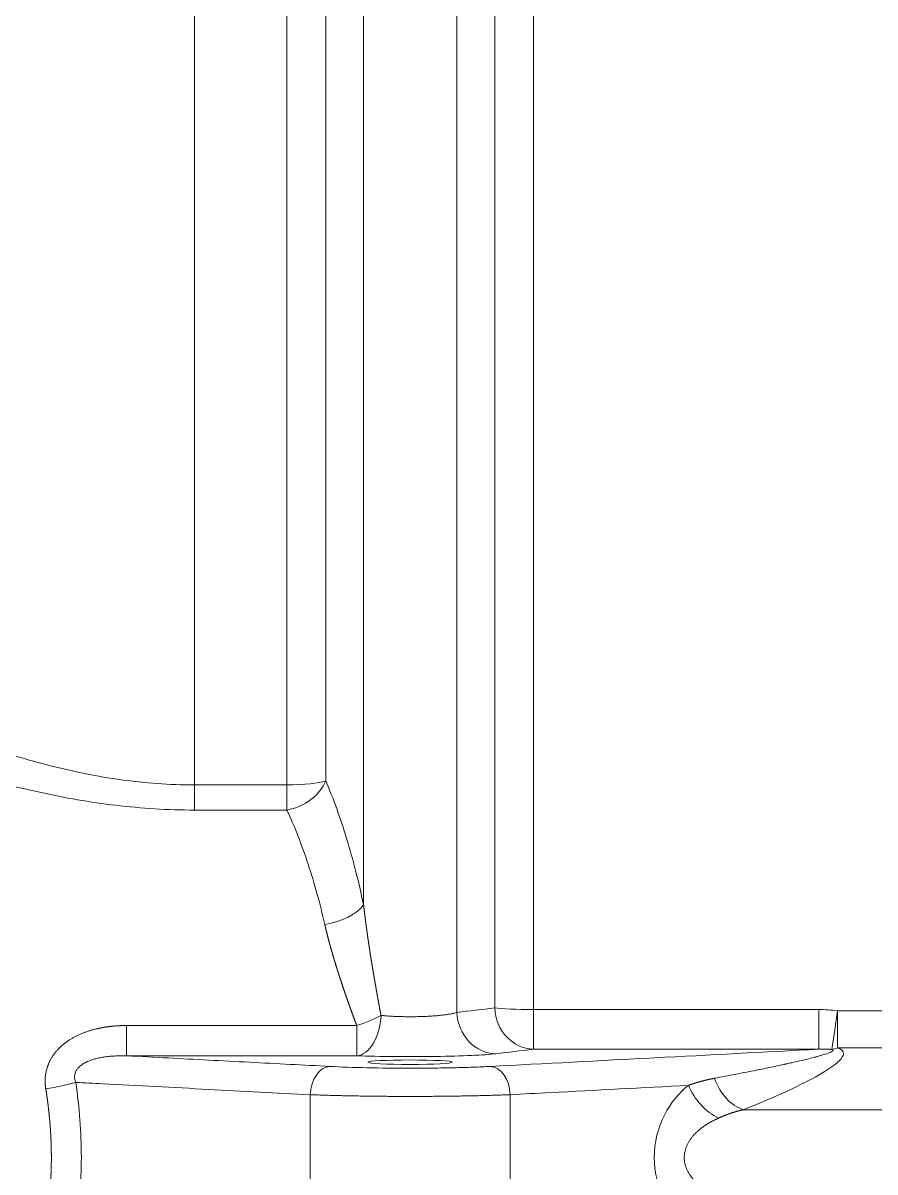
# Model space of a CAD drawing. Header units: millimetres. Extents: x 4664 to 8864, y -38 to 2932.
# Drawn here: x 8107.06 to 8133.3, y 2213.73 to 2249.11 of the extents above; entities that cross this region are included whole.
import ezdxf

# ---------------------------------------------------------------- set-up
doc = ezdxf.new("R2010")
doc.units = ezdxf.units.MM

msp = doc.modelspace()

# ---------------------------------------------------------------- linework, layer by layer
at = {"lineweight": 5}
for p, q in [((8112.339, 2224.879), (8112.339, 2287.073)), ((8115.188, 2287.073), (8115.188, 2224.879)), ((8116.383, 2286.546), (8116.383, 2225.776)), ((8117.548, 2221.962), (8117.548, 2274.057)), ((8120.421, 2218.648), (8120.421, 2274.057)), ((8122.781, 2217.514), (8122.781, 2271.134)), ((8121.586, 2270.722), (8121.586, 2218.785)), ((8112.339, 2225.652), (8115.188, 2225.652)), ((8115.188, 2224.879), (8112.339, 2224.879)), ((8131.571, 2218.735), (8122.781, 2218.735)), ((8131.571, 2217.514), (8131.571, 2218.735)), ((8133.837, 2218.698), (8132.139, 2218.698)), ((8132.139, 2217.553), (8132.139, 2218.698)), ((8110.252, 2217.312), (8110.252, 2218.243)), ((8117.337, 2218.243), (8110.252, 2218.243)), ((8117.337, 2217.312), (8117.337, 2218.243)), ((8110.252, 2217.312), (8117.337, 2217.312)), ((8122.781, 2217.514), (8131.571, 2217.514)), ((8132.139, 2217.553), (8133.837, 2217.553)), ((8158.644, 2215.653), (8129.251, 2215.653))]:
    msp.add_line(p, q, dxfattribs=at)
at = {"lineweight": 5, "extrusion": (0, 0, -1)}
for centre, major_axis, ratio, start_param, end_param in [((8115.188, 2225.861), (-1.306, 0), 0.160054, 3.557424, 4.712389), ((8115.188, 2225.861), (1.201, 0.512), 0.723925, 0.616263, 1.870336), ((8116.353, 2222.016), (1.278, 0.269), 0.496345, 0.481161, 1.675083), ((8122.781, 2218.818), (-1.306, 0), 0.063553, 4.712389, 5.867354), ((8122.781, 2218.818), (-0.155, 1.297), 0.914527, 3.271332, 4.795376), ((8117.337, 2218.616), (-1.235, -0.424), 0.271308, 4.157925, 4.805196), ((8117.337, 2218.616), (0.048, 1.305), 0.574398, 1.597037, 3.077614), ((8121.616, 2218.679), (-0.155, 1.297), 0.914458, 3.271282, 4.796959), ((8132.139, 2218.78), (0.177, 1.294), 0.008558, 1.633285, 2.957811), ((8132.139, 2218.78), (0.351, 1.258), 0.593796, 2.70255, 2.912476), ((8116.522, 2216.114), (-0.046, -0.869), 0.706622, 1.533781, 3.067562), ((8121.447, 2216.114), (0.046, -0.869), 0.706622, 3.215624, 4.749405), ((8129.251, 2216.88), (0.485, -1.212), 0.71441, 0.510703, 1.640548), ((8107.761, 2216.493), (-1.291, -0.194), 0.147239, 3.938072, 4.734551), ((8128.474, 2216.402), (0.828, -1.01), 0.611644, 0.930141, 2.035867)]:
    msp.add_ellipse(centre, major_axis=major_axis, ratio=ratio, start_param=start_param, end_param=end_param, dxfattribs=at)
msp.add_ellipse((8118.984, 2217.115), major_axis=(-1.306, 0), ratio=0.052408, dxfattribs=at)
at = {"lineweight": 5}
for points, knots in [([(8097.766, 2229.519), (8098.17, 2229.474), (8098.612, 2229.384), (8099.544, 2229.139), (8100.035, 2228.984), (8101.068, 2228.628), (8101.609, 2228.427), (8102.746, 2227.995), (8103.343, 2227.764), (8104.57, 2227.303), (8105.203, 2227.072), (8106.518, 2226.632), (8107.201, 2226.423), (8108.624, 2226.061), (8109.347, 2225.913), (8110.821, 2225.708), (8111.572, 2225.652), (8112.339, 2225.652)], [0, 0, 0, 0, 0.125, 0.125, 0.25, 0.25, 0.375, 0.375, 0.5, 0.5, 0.625, 0.625, 0.75, 0.75, 0.875, 0.875, 1, 1, 1, 1]), ([(8112.339, 2224.879), (8111.514, 2224.879), (8110.707, 2224.931), (8109.123, 2225.12), (8108.345, 2225.257), (8106.816, 2225.592), (8106.082, 2225.784), (8104.668, 2226.188), (8103.987, 2226.401), (8102.668, 2226.823), (8102.027, 2227.034), (8100.804, 2227.426), (8100.223, 2227.608), (8099.113, 2227.928), (8098.585, 2228.065), (8097.582, 2228.278), (8097.107, 2228.354), (8096.673, 2228.387)], [0, 0, 0, 0, 0.125, 0.125, 0.25, 0.25, 0.375, 0.375, 0.5, 0.5, 0.625, 0.625, 0.75, 0.75, 0.875, 0.875, 1, 1, 1, 1]), ([(8117.548, 2221.962), (8117.471, 2222.323), (8117.39, 2222.673), (8117.216, 2223.353), (8117.124, 2223.682), (8116.93, 2224.318), (8116.827, 2224.626), (8116.613, 2225.218), (8116.5, 2225.503), (8116.383, 2225.776)], [0, 0, 0, 0, 0.25, 0.25, 0.5, 0.5, 0.75, 0.75, 1, 1, 1, 1]), ([(8115.188, 2224.879), (8115.308, 2224.621), (8115.422, 2224.353), (8115.639, 2223.797), (8115.742, 2223.51), (8115.937, 2222.92), (8116.028, 2222.617), (8116.199, 2221.997), (8116.279, 2221.68), (8116.353, 2221.358)], [0, 0, 0, 0, 0.25, 0.25, 0.5, 0.5, 0.75, 0.75, 1, 1, 1, 1]), ([(8118.085, 2218.555), (8118.084, 2218.562), (8118.081, 2218.576), (8118.077, 2218.598), (8118.073, 2218.62), (8118.068, 2218.642), (8118.064, 2218.664), (8118.06, 2218.685), (8118.056, 2218.707), (8118.052, 2218.729), (8118.048, 2218.75), (8118.044, 2218.772), (8118.04, 2218.793), (8118.036, 2218.815), (8118.032, 2218.836), (8118.028, 2218.858), (8118.024, 2218.879), (8118.02, 2218.9), (8118.016, 2218.922), (8118.013, 2218.943), (8118.009, 2218.964), (8118.005, 2218.985), (8118.001, 2219.007), (8117.997, 2219.028), (8117.993, 2219.049), (8117.989, 2219.07), (8117.986, 2219.091), (8117.982, 2219.112), (8117.978, 2219.133), (8117.974, 2219.154), (8117.97, 2219.174), (8117.967, 2219.195), (8117.963, 2219.216), (8117.959, 2219.237), (8117.955, 2219.257), (8117.952, 2219.278), (8117.948, 2219.299), (8117.944, 2219.319), (8117.941, 2219.34), (8117.937, 2219.36), (8117.933, 2219.381), (8117.93, 2219.401), (8117.926, 2219.422), (8117.923, 2219.442), (8117.919, 2219.462), (8117.916, 2219.483), (8117.912, 2219.503), (8117.908, 2219.523), (8117.905, 2219.543), (8117.901, 2219.564), (8117.898, 2219.584), (8117.894, 2219.604), (8117.891, 2219.624), (8117.888, 2219.644), (8117.884, 2219.664), (8117.881, 2219.684), (8117.877, 2219.704), (8117.874, 2219.723), (8117.87, 2219.743), (8117.867, 2219.763), (8117.864, 2219.783), (8117.86, 2219.803), (8117.857, 2219.822), (8117.854, 2219.842), (8117.85, 2219.861), (8117.847, 2219.881), (8117.844, 2219.9), (8117.841, 2219.92), (8117.837, 2219.939), (8117.834, 2219.959), (8117.831, 2219.978), (8117.828, 2219.998), (8117.824, 2220.017), (8117.821, 2220.036), (8117.818, 2220.055), (8117.815, 2220.075), (8117.812, 2220.094), (8117.809, 2220.113), (8117.805, 2220.132), (8117.802, 2220.151), (8117.799, 2220.17), (8117.796, 2220.189), (8117.793, 2220.208), (8117.79, 2220.227), (8117.787, 2220.246), (8117.784, 2220.264), (8117.781, 2220.283), (8117.778, 2220.302), (8117.775, 2220.321), (8117.772, 2220.339), (8117.769, 2220.358), (8117.766, 2220.377), (8117.763, 2220.395), (8117.76, 2220.414), (8117.757, 2220.432), (8117.754, 2220.451), (8117.752, 2220.469), (8117.749, 2220.487), (8117.746, 2220.506), (8117.743, 2220.524), (8117.74, 2220.542), (8117.737, 2220.561), (8117.735, 2220.579), (8117.732, 2220.597), (8117.729, 2220.615), (8117.726, 2220.633), (8117.723, 2220.651), (8117.721, 2220.669), (8117.718, 2220.687), (8117.715, 2220.705), (8117.713, 2220.723), (8117.71, 2220.741), (8117.707, 2220.759), (8117.705, 2220.776), (8117.702, 2220.794), (8117.699, 2220.812), (8117.697, 2220.83), (8117.694, 2220.847), (8117.692, 2220.865), (8117.689, 2220.882), (8117.686, 2220.9), (8117.684, 2220.917), (8117.681, 2220.935), (8117.679, 2220.952), (8117.676, 2220.97), (8117.674, 2220.987), (8117.671, 2221.004), (8117.669, 2221.022), (8117.666, 2221.039), (8117.664, 2221.056), (8117.662, 2221.073), (8117.659, 2221.09), (8117.657, 2221.108), (8117.654, 2221.125), (8117.652, 2221.142), (8117.65, 2221.159), (8117.647, 2221.176), (8117.645, 2221.193), (8117.643, 2221.209), (8117.64, 2221.226), (8117.638, 2221.243), (8117.636, 2221.26), (8117.633, 2221.277), (8117.631, 2221.293), (8117.629, 2221.31), (8117.627, 2221.327), (8117.625, 2221.343), (8117.622, 2221.36), (8117.62, 2221.376), (8117.618, 2221.393), (8117.616, 2221.409), (8117.614, 2221.426), (8117.611, 2221.442), (8117.609, 2221.458), (8117.607, 2221.475), (8117.605, 2221.491), (8117.603, 2221.507), (8117.601, 2221.523), (8117.599, 2221.539), (8117.597, 2221.555), (8117.595, 2221.572), (8117.593, 2221.588), (8117.591, 2221.604), (8117.589, 2221.62), (8117.587, 2221.636), (8117.585, 2221.651), (8117.583, 2221.667), (8117.581, 2221.683), (8117.579, 2221.699), (8117.577, 2221.715), (8117.575, 2221.73), (8117.573, 2221.746), (8117.571, 2221.762), (8117.569, 2221.777), (8117.568, 2221.793), (8117.566, 2221.808), (8117.564, 2221.824), (8117.562, 2221.839), (8117.56, 2221.855), (8117.558, 2221.87), (8117.557, 2221.886), (8117.555, 2221.901), (8117.553, 2221.916), (8117.551, 2221.931), (8117.55, 2221.947), (8117.549, 2221.957), (8117.548, 2221.962)], [0, 0, 0, 0, 0.006336, 0.012661, 0.018977, 0.025284, 0.03158, 0.037866, 0.044142, 0.050409, 0.056666, 0.062913, 0.06915, 0.075377, 0.081594, 0.087801, 0.093999, 0.100186, 0.106364, 0.112532, 0.11869, 0.124838, 0.130976, 0.137105, 0.143223, 0.149332, 0.155431, 0.16152, 0.167599, 0.173668, 0.179727, 0.185777, 0.191816, 0.197846, 0.203866, 0.209876, 0.215876, 0.221866, 0.227847, 0.233817, 0.239778, 0.245729, 0.25167, 0.257601, 0.263522, 0.269433, 0.275335, 0.281226, 0.287108, 0.29298, 0.298842, 0.304694, 0.310536, 0.316369, 0.322192, 0.328004, 0.333807, 0.3396, 0.345383, 0.351157, 0.35692, 0.362674, 0.368417, 0.374151, 0.379875, 0.38559, 0.391294, 0.396988, 0.402673, 0.408348, 0.414013, 0.419668, 0.425313, 0.430949, 0.436574, 0.44219, 0.447796, 0.453392, 0.458978, 0.464554, 0.470121, 0.475677, 0.481224, 0.486761, 0.492288, 0.497806, 0.503313, 0.508811, 0.514298, 0.519776, 0.525244, 0.530703, 0.536151, 0.54159, 0.547018, 0.552437, 0.557846, 0.563246, 0.568635, 0.574015, 0.579385, 0.584744, 0.590095, 0.595435, 0.600765, 0.606086, 0.611397, 0.616698, 0.621989, 0.62727, 0.632542, 0.637804, 0.643056, 0.648298, 0.65353, 0.658753, 0.663965, 0.669168, 0.674361, 0.679544, 0.684718, 0.689881, 0.695035, 0.700179, 0.705313, 0.710438, 0.715552, 0.720657, 0.725752, 0.730837, 0.735913, 0.740978, 0.746034, 0.75108, 0.756116, 0.761143, 0.766159, 0.771166, 0.776163, 0.78115, 0.786128, 0.791095, 0.796053, 0.801001, 0.80594, 0.810868, 0.815787, 0.820696, 0.825595, 0.830484, 0.835364, 0.840234, 0.845094, 0.849944, 0.854785, 0.859615, 0.864436, 0.869248, 0.874049, 0.878841, 0.883623, 0.888395, 0.893157, 0.89791, 0.902653, 0.907386, 0.912109, 0.916823, 0.921526, 0.926221, 0.930905, 0.935579, 0.940244, 0.944899, 0.949545, 0.95418, 0.958806, 0.963422, 0.968028, 0.972625, 0.977212, 0.981789, 0.986356, 0.990914, 0.995462, 1, 1, 1, 1]), ([(8116.353, 2221.358), (8116.354, 2221.353), (8116.356, 2221.345), (8116.359, 2221.332), (8116.362, 2221.319), (8116.365, 2221.306), (8116.368, 2221.293), (8116.371, 2221.28), (8116.374, 2221.267), (8116.378, 2221.254), (8116.381, 2221.241), (8116.384, 2221.228), (8116.387, 2221.215), (8116.39, 2221.202), (8116.393, 2221.189), (8116.397, 2221.176), (8116.4, 2221.162), (8116.403, 2221.149), (8116.406, 2221.136), (8116.41, 2221.123), (8116.413, 2221.109), (8116.416, 2221.096), (8116.42, 2221.082), (8116.423, 2221.069), (8116.426, 2221.056), (8116.43, 2221.042), (8116.433, 2221.029), (8116.437, 2221.015), (8116.44, 2221.002), (8116.444, 2220.988), (8116.447, 2220.975), (8116.451, 2220.961), (8116.454, 2220.947), (8116.458, 2220.934), (8116.461, 2220.92), (8116.465, 2220.906), (8116.469, 2220.892), (8116.472, 2220.879), (8116.476, 2220.865), (8116.48, 2220.851), (8116.483, 2220.837), (8116.487, 2220.823), (8116.491, 2220.809), (8116.495, 2220.795), (8116.498, 2220.782), (8116.502, 2220.768), (8116.506, 2220.754), (8116.51, 2220.739), (8116.514, 2220.725), (8116.518, 2220.711), (8116.522, 2220.697), (8116.525, 2220.683), (8116.529, 2220.669), (8116.533, 2220.655), (8116.537, 2220.64), (8116.541, 2220.626), (8116.545, 2220.612), (8116.549, 2220.597), (8116.554, 2220.583), (8116.558, 2220.569), (8116.562, 2220.554), (8116.566, 2220.54), (8116.57, 2220.525), (8116.574, 2220.511), (8116.578, 2220.496), (8116.583, 2220.482), (8116.587, 2220.467), (8116.591, 2220.453), (8116.595, 2220.438), (8116.6, 2220.423), (8116.604, 2220.409), (8116.608, 2220.394), (8116.612, 2220.379), (8116.617, 2220.365), (8116.621, 2220.35), (8116.626, 2220.335), (8116.63, 2220.32), (8116.634, 2220.305), (8116.639, 2220.29), (8116.643, 2220.275), (8116.648, 2220.26), (8116.652, 2220.246), (8116.657, 2220.23), (8116.661, 2220.215), (8116.666, 2220.2), (8116.671, 2220.185), (8116.675, 2220.17), (8116.68, 2220.155), (8116.685, 2220.14), (8116.689, 2220.125), (8116.694, 2220.109), (8116.699, 2220.094), (8116.703, 2220.079), (8116.708, 2220.064), (8116.713, 2220.048), (8116.718, 2220.033), (8116.722, 2220.017), (8116.727, 2220.002), (8116.732, 2219.987), (8116.737, 2219.971), (8116.742, 2219.956), (8116.747, 2219.94), (8116.752, 2219.924), (8116.757, 2219.909), (8116.762, 2219.893), (8116.767, 2219.878), (8116.772, 2219.862), (8116.777, 2219.846), (8116.782, 2219.83), (8116.787, 2219.815), (8116.792, 2219.799), (8116.797, 2219.783), (8116.802, 2219.767), (8116.807, 2219.751), (8116.812, 2219.735), (8116.818, 2219.719), (8116.823, 2219.703), (8116.828, 2219.687), (8116.833, 2219.671), (8116.838, 2219.655), (8116.844, 2219.639), (8116.849, 2219.623), (8116.854, 2219.607), (8116.86, 2219.591), (8116.865, 2219.575), (8116.87, 2219.559), (8116.876, 2219.542), (8116.881, 2219.526), (8116.887, 2219.51), (8116.892, 2219.493), (8116.898, 2219.477), (8116.903, 2219.461), (8116.909, 2219.444), (8116.914, 2219.428), (8116.92, 2219.411), (8116.925, 2219.395), (8116.931, 2219.378), (8116.937, 2219.362), (8116.942, 2219.345), (8116.948, 2219.329), (8116.954, 2219.312), (8116.959, 2219.295), (8116.965, 2219.279), (8116.971, 2219.262), (8116.976, 2219.245), (8116.982, 2219.228), (8116.988, 2219.211), (8116.994, 2219.195), (8117, 2219.178), (8117.005, 2219.161), (8117.011, 2219.144), (8117.017, 2219.127), (8117.023, 2219.11), (8117.029, 2219.093), (8117.035, 2219.076), (8117.041, 2219.059), (8117.047, 2219.042), (8117.053, 2219.025), (8117.059, 2219.008), (8117.065, 2218.99), (8117.071, 2218.973), (8117.077, 2218.956), (8117.083, 2218.939), (8117.089, 2218.921), (8117.096, 2218.904), (8117.102, 2218.887), (8117.108, 2218.869), (8117.114, 2218.852), (8117.12, 2218.835), (8117.127, 2218.817), (8117.133, 2218.8), (8117.139, 2218.782), (8117.145, 2218.765), (8117.152, 2218.747), (8117.158, 2218.729), (8117.165, 2218.712), (8117.171, 2218.694), (8117.177, 2218.676), (8117.184, 2218.659), (8117.19, 2218.641), (8117.197, 2218.623), (8117.203, 2218.605), (8117.21, 2218.588), (8117.216, 2218.57), (8117.223, 2218.552), (8117.229, 2218.534), (8117.236, 2218.516), (8117.242, 2218.498), (8117.249, 2218.48), (8117.256, 2218.462), (8117.262, 2218.444), (8117.269, 2218.426), (8117.276, 2218.408), (8117.282, 2218.39), (8117.289, 2218.371), (8117.296, 2218.353), (8117.303, 2218.335), (8117.309, 2218.317), (8117.316, 2218.298), (8117.323, 2218.28), (8117.33, 2218.262), (8117.335, 2218.25), (8117.337, 2218.243)], [0, 0, 0, 0, 0.004275, 0.008557, 0.012846, 0.017142, 0.021445, 0.025755, 0.030072, 0.034397, 0.038728, 0.043067, 0.047412, 0.051765, 0.056125, 0.060492, 0.064866, 0.069247, 0.073636, 0.078031, 0.082434, 0.086844, 0.091261, 0.095685, 0.100116, 0.104554, 0.109, 0.113452, 0.117912, 0.122379, 0.126854, 0.131335, 0.135823, 0.140319, 0.144822, 0.149332, 0.153849, 0.158374, 0.162906, 0.167445, 0.171991, 0.176544, 0.181105, 0.185672, 0.190247, 0.194829, 0.199419, 0.204016, 0.208619, 0.213231, 0.217849, 0.222475, 0.227107, 0.231748, 0.236395, 0.24105, 0.245711, 0.250381, 0.255057, 0.259741, 0.264432, 0.26913, 0.273836, 0.278548, 0.283268, 0.287996, 0.292731, 0.297473, 0.302222, 0.306978, 0.311742, 0.316514, 0.321292, 0.326078, 0.330871, 0.335672, 0.340479, 0.345295, 0.350117, 0.354947, 0.359784, 0.364628, 0.36948, 0.374339, 0.379206, 0.38408, 0.388961, 0.39385, 0.398745, 0.403649, 0.408559, 0.413477, 0.418403, 0.423336, 0.428276, 0.433223, 0.438178, 0.44314, 0.44811, 0.453087, 0.458072, 0.463063, 0.468063, 0.473069, 0.478083, 0.483105, 0.488134, 0.49317, 0.498214, 0.503265, 0.508323, 0.513389, 0.518463, 0.523543, 0.528632, 0.533727, 0.53883, 0.543941, 0.549059, 0.554184, 0.559317, 0.564457, 0.569605, 0.57476, 0.579923, 0.585093, 0.59027, 0.595455, 0.600648, 0.605848, 0.611055, 0.61627, 0.621492, 0.626722, 0.631959, 0.637204, 0.642456, 0.647716, 0.652983, 0.658258, 0.66354, 0.66883, 0.674127, 0.679432, 0.684744, 0.690064, 0.695391, 0.700725, 0.706068, 0.711417, 0.716774, 0.722139, 0.727511, 0.732891, 0.738278, 0.743673, 0.749076, 0.754485, 0.759903, 0.765328, 0.77076, 0.7762, 0.781648, 0.787103, 0.792565, 0.798035, 0.803513, 0.808998, 0.814491, 0.819991, 0.825499, 0.831015, 0.836538, 0.842068, 0.847606, 0.853152, 0.858705, 0.864266, 0.869834, 0.87541, 0.880994, 0.886585, 0.892184, 0.89779, 0.903404, 0.909025, 0.914654, 0.920291, 0.925935, 0.931586, 0.937246, 0.942913, 0.948587, 0.954269, 0.959959, 0.965656, 0.971361, 0.977074, 0.982794, 0.988522, 0.994257, 1, 1, 1, 1]), ([(8120.421, 2218.648), (8120.396, 2218.64), (8120.368, 2218.632), (8120.308, 2218.617), (8120.275, 2218.61), (8120.206, 2218.597), (8120.17, 2218.591), (8120.114, 2218.582), (8120.095, 2218.58), (8120.066, 2218.576), (8120.051, 2218.574), (8120.034, 2218.571), (8120.025, 2218.57), (8120.021, 2218.57), (8120.019, 2218.57), (8120.018, 2218.569), (8120.017, 2218.569), (8120.017, 2218.569), (8120.017, 2218.569), (8120.017, 2218.569), (8120.016, 2218.569), (8120.016, 2218.569), (8119.972, 2218.564), (8119.925, 2218.559), (8119.828, 2218.549), (8119.779, 2218.545), (8119.677, 2218.537), (8119.625, 2218.534), (8119.546, 2218.529), (8119.52, 2218.528), (8119.48, 2218.526), (8119.46, 2218.525), (8119.436, 2218.524), (8119.424, 2218.523), (8119.419, 2218.523), (8119.416, 2218.523), (8119.414, 2218.523), (8119.414, 2218.523), (8119.413, 2218.523), (8119.413, 2218.523), (8119.358, 2218.521), (8119.302, 2218.519), (8119.19, 2218.517), (8119.133, 2218.516), (8119.018, 2218.515), (8118.96, 2218.515), (8118.845, 2218.516), (8118.788, 2218.517), (8118.673, 2218.519), (8118.616, 2218.521), (8118.504, 2218.525), (8118.449, 2218.528), (8118.34, 2218.534), (8118.287, 2218.538), (8118.184, 2218.545), (8118.133, 2218.55), (8118.085, 2218.555)], [0, 0, 0, 0, 0.0625, 0.0625, 0.125, 0.125, 0.1875, 0.1875, 0.21875, 0.21875, 0.234375, 0.242188, 0.246094, 0.248047, 0.249023, 0.249512, 0.249756, 0.249878, 0.249939, 0.249969, 0.249969, 0.25, 0.25, 0.3125, 0.3125, 0.375, 0.375, 0.4375, 0.4375, 0.46875, 0.46875, 0.484375, 0.492188, 0.496094, 0.498047, 0.499023, 0.499512, 0.499756, 0.499756, 0.5, 0.5, 0.5625, 0.5625, 0.625, 0.625, 0.6875, 0.6875, 0.75, 0.75, 0.8125, 0.8125, 0.875, 0.875, 0.9375, 0.9375, 1, 1, 1, 1]), ([(8110.252, 2218.243), (8110.248, 2218.243), (8110.242, 2218.243), (8110.232, 2218.243), (8110.222, 2218.243), (8110.212, 2218.243), (8110.202, 2218.243), (8110.192, 2218.243), (8110.182, 2218.243), (8110.172, 2218.243), (8110.162, 2218.243), (8110.152, 2218.242), (8110.142, 2218.242), (8110.132, 2218.242), (8110.122, 2218.242), (8110.112, 2218.241), (8110.103, 2218.241), (8110.093, 2218.241), (8110.083, 2218.24), (8110.073, 2218.24), (8110.063, 2218.24), (8110.054, 2218.239), (8110.044, 2218.239), (8110.034, 2218.238), (8110.024, 2218.238), (8110.015, 2218.237), (8110.005, 2218.237), (8109.995, 2218.236), (8109.986, 2218.236), (8109.976, 2218.235), (8109.966, 2218.235), (8109.957, 2218.234), (8109.947, 2218.233), (8109.937, 2218.233), (8109.928, 2218.232), (8109.918, 2218.231), (8109.908, 2218.231), (8109.899, 2218.23), (8109.889, 2218.229), (8109.88, 2218.228), (8109.87, 2218.227), (8109.861, 2218.227), (8109.851, 2218.226), (8109.842, 2218.225), (8109.832, 2218.224), (8109.823, 2218.223), (8109.813, 2218.222), (8109.804, 2218.221), (8109.794, 2218.22), (8109.785, 2218.219), (8109.776, 2218.218), (8109.766, 2218.217), (8109.757, 2218.216), (8109.747, 2218.215), (8109.738, 2218.214), (8109.729, 2218.213), (8109.719, 2218.212), (8109.71, 2218.21), (8109.701, 2218.209), (8109.691, 2218.208), (8109.682, 2218.207), (8109.673, 2218.206), (8109.664, 2218.204), (8109.654, 2218.203), (8109.645, 2218.202), (8109.636, 2218.2), (8109.627, 2218.199), (8109.617, 2218.198), (8109.608, 2218.196), (8109.599, 2218.195), (8109.59, 2218.193), (8109.581, 2218.192), (8109.572, 2218.19), (8109.563, 2218.189), (8109.553, 2218.187), (8109.544, 2218.186), (8109.535, 2218.184), (8109.526, 2218.183), (8109.517, 2218.181), (8109.508, 2218.179), (8109.499, 2218.178), (8109.49, 2218.176), (8109.481, 2218.174), (8109.472, 2218.173), (8109.463, 2218.171), (8109.454, 2218.169), (8109.445, 2218.167), (8109.436, 2218.165), (8109.427, 2218.164), (8109.418, 2218.162), (8109.409, 2218.16), (8109.4, 2218.158), (8109.392, 2218.156), (8109.383, 2218.154), (8109.374, 2218.152), (8109.365, 2218.15), (8109.356, 2218.148), (8109.315, 2218.139), (8109.243, 2218.121), (8109.141, 2218.092), (8109.042, 2218.061), (8108.946, 2218.027), (8108.853, 2217.99), (8108.763, 2217.95), (8108.676, 2217.907), (8108.592, 2217.861), (8108.527, 2217.823), (8108.48, 2217.793), (8108.451, 2217.773), (8108.422, 2217.753), (8108.393, 2217.733), (8108.365, 2217.712), (8108.337, 2217.69), (8108.31, 2217.669), (8108.284, 2217.647), (8108.258, 2217.624), (8108.232, 2217.601), (8108.207, 2217.578), (8108.183, 2217.554), (8108.145, 2217.516), (8108.096, 2217.463), (8108.038, 2217.392), (8107.985, 2217.32), (8107.938, 2217.246), (8107.899, 2217.176), (8107.867, 2217.112), (8107.842, 2217.054), (8107.82, 2216.995), (8107.8, 2216.934), (8107.783, 2216.873), (8107.769, 2216.81), (8107.761, 2216.765), (8107.757, 2216.736), (8107.755, 2216.725), (8107.754, 2216.713), (8107.752, 2216.702), (8107.751, 2216.691), (8107.75, 2216.68), (8107.749, 2216.669), (8107.748, 2216.658), (8107.747, 2216.646), (8107.746, 2216.635), (8107.745, 2216.624), (8107.744, 2216.613), (8107.744, 2216.602), (8107.743, 2216.59), (8107.743, 2216.579), (8107.743, 2216.568), (8107.742, 2216.557), (8107.742, 2216.545), (8107.742, 2216.534), (8107.742, 2216.523), (8107.742, 2216.512), (8107.742, 2216.501), (8107.743, 2216.489), (8107.743, 2216.478), (8107.743, 2216.467), (8107.744, 2216.456), (8107.745, 2216.444), (8107.745, 2216.433), (8107.746, 2216.422), (8107.747, 2216.411), (8107.748, 2216.4), (8107.749, 2216.388), (8107.75, 2216.377), (8107.752, 2216.366), (8107.753, 2216.355), (8107.755, 2216.343), (8107.756, 2216.332), (8107.758, 2216.321), (8107.759, 2216.31), (8107.761, 2216.302), (8107.761, 2216.298)], [0, 0, 0, 0, 0.002747, 0.005491, 0.008231, 0.010968, 0.013702, 0.016432, 0.019159, 0.021882, 0.024602, 0.027319, 0.030032, 0.032743, 0.035449, 0.038153, 0.040853, 0.043551, 0.046245, 0.048935, 0.051623, 0.054307, 0.056988, 0.059666, 0.062341, 0.065013, 0.067681, 0.070347, 0.073009, 0.075669, 0.078325, 0.080978, 0.083629, 0.086276, 0.08892, 0.091561, 0.0942, 0.096835, 0.099467, 0.102097, 0.104723, 0.107347, 0.109968, 0.112586, 0.115201, 0.117813, 0.120423, 0.123029, 0.125633, 0.128235, 0.130833, 0.133429, 0.136021, 0.138612, 0.141199, 0.143784, 0.146366, 0.148946, 0.151523, 0.154097, 0.156669, 0.159238, 0.161805, 0.164369, 0.16693, 0.169489, 0.172046, 0.1746, 0.177151, 0.179701, 0.182247, 0.184792, 0.187334, 0.189873, 0.19241, 0.194945, 0.197478, 0.200008, 0.202536, 0.205061, 0.207585, 0.210106, 0.212625, 0.215141, 0.217656, 0.220168, 0.222678, 0.225186, 0.227692, 0.230196, 0.232698, 0.235197, 0.237695, 0.24019, 0.242684, 0.245176, 0.247665, 0.250153, 0.279857, 0.308985, 0.33757, 0.365648, 0.393258, 0.420439, 0.447234, 0.473685, 0.499838, 0.509742, 0.519592, 0.529392, 0.539145, 0.548853, 0.558519, 0.568148, 0.577742, 0.587304, 0.596838, 0.606348, 0.615836, 0.625306, 0.651132, 0.676459, 0.701368, 0.725941, 0.750266, 0.768013, 0.785708, 0.803388, 0.821091, 0.838854, 0.856714, 0.874707, 0.877858, 0.881006, 0.88415, 0.887292, 0.89043, 0.893567, 0.8967, 0.899832, 0.902961, 0.906088, 0.909214, 0.912339, 0.915462, 0.918584, 0.921705, 0.924825, 0.927945, 0.931064, 0.934184, 0.937303, 0.940423, 0.943543, 0.946664, 0.949786, 0.952908, 0.956032, 0.959157, 0.962284, 0.965413, 0.968543, 0.971676, 0.974811, 0.977949, 0.981089, 0.984233, 0.987379, 0.990529, 0.993682, 0.996839, 1, 1, 1, 1]), ([(8108.685, 2216.493), (8108.672, 2216.525), (8108.662, 2216.557), (8108.651, 2216.619), (8108.648, 2216.65), (8108.651, 2216.711), (8108.656, 2216.741), (8108.674, 2216.8), (8108.686, 2216.828), (8108.717, 2216.883), (8108.737, 2216.91), (8108.782, 2216.962), (8108.808, 2216.986), (8108.867, 2217.034), (8108.899, 2217.056), (8108.953, 2217.088), (8108.981, 2217.103), (8109.016, 2217.12), (8109.034, 2217.129), (8109.044, 2217.133), (8109.048, 2217.135), (8109.05, 2217.136), (8109.052, 2217.136), (8109.052, 2217.137), (8109.052, 2217.137), (8109.053, 2217.137), (8109.053, 2217.137), (8109.053, 2217.137), (8109.053, 2217.137), (8109.053, 2217.137), (8109.085, 2217.151), (8109.153, 2217.178), (8109.231, 2217.202), (8109.314, 2217.225), (8109.357, 2217.235), (8109.449, 2217.255), (8109.497, 2217.264), (8109.597, 2217.279), (8109.65, 2217.286), (8109.759, 2217.298), (8109.815, 2217.302), (8109.933, 2217.309), (8109.994, 2217.312), (8110.12, 2217.314), (8110.185, 2217.314), (8110.252, 2217.312)], [0, 0, 0, 0, 0.0625, 0.0625, 0.125, 0.125, 0.1875, 0.1875, 0.25, 0.25, 0.3125, 0.3125, 0.375, 0.375, 0.4375, 0.4375, 0.46875, 0.484375, 0.492187, 0.496094, 0.498047, 0.499023, 0.499512, 0.499756, 0.499878, 0.499939, 0.499969, 0.499985, 0.499985, 0.5, 0.5, 0.5625, 0.625, 0.625, 0.6875, 0.6875, 0.75, 0.75, 0.8125, 0.8125, 0.875, 0.875, 0.9375, 0.9375, 1, 1, 1, 1]), ([(8116.522, 2216.984), (8116.112, 2217.005), (8115.702, 2217.027), (8114.452, 2217.092), (8113.613, 2217.136), (8112.364, 2217.202), (8111.954, 2217.223), (8111.113, 2217.267), (8110.682, 2217.29), (8110.252, 2217.312)], [0, 0, 0, 0, 0.196221, 0.196221, 0.597749, 0.597749, 0.793971, 0.793971, 1, 1, 1, 1]), ([(8117.337, 2217.312), (8117.687, 2217.299), (8118.085, 2217.291), (8118.714, 2217.285), (8118.925, 2217.285), (8119.347, 2217.286), (8119.56, 2217.288), (8120.169, 2217.297), (8120.551, 2217.307), (8121.029, 2217.329), (8121.175, 2217.338), (8121.424, 2217.355), (8121.53, 2217.365), (8121.616, 2217.375)], [0, 0, 0, 0, 0.25, 0.25, 0.375, 0.375, 0.5, 0.5, 0.75, 0.75, 0.875, 0.875, 1, 1, 1, 1]), ([(8131.967, 2217.508), (8131.999, 2217.5), (8132.013, 2217.49), (8132.003, 2217.463), (8131.979, 2217.446), (8131.894, 2217.406), (8131.832, 2217.383), (8131.711, 2217.345), (8131.666, 2217.331), (8131.591, 2217.31), (8131.552, 2217.299), (8131.503, 2217.285), (8131.478, 2217.279), (8131.465, 2217.275), (8131.458, 2217.273), (8131.455, 2217.273), (8131.454, 2217.272), (8131.453, 2217.272), (8131.452, 2217.272), (8131.452, 2217.272), (8131.452, 2217.272), (8131.452, 2217.272), (8131.452, 2217.272), (8131.452, 2217.272), (8131.452, 2217.272), (8131.452, 2217.272), (8131.332, 2217.24), (8131.191, 2217.205), (8130.948, 2217.148), (8130.862, 2217.128), (8130.725, 2217.097), (8130.654, 2217.081), (8130.568, 2217.062), (8130.525, 2217.053), (8130.503, 2217.048), (8130.491, 2217.045), (8130.486, 2217.044), (8130.483, 2217.044), (8130.482, 2217.043), (8130.481, 2217.043), (8130.481, 2217.043), (8130.48, 2217.043), (8130.48, 2217.043), (8130.48, 2217.043), (8130.48, 2217.043), (8130.48, 2217.043), (8130.48, 2217.043), (8130.348, 2217.014), (8130.204, 2216.984), (8129.895, 2216.92), (8129.729, 2216.886), (8129.375, 2216.815), (8129.187, 2216.778), (8128.787, 2216.701), (8128.576, 2216.661), (8128.353, 2216.619)], [0, 0, 0, 0, 0.0625, 0.0625, 0.125, 0.125, 0.1875, 0.1875, 0.21875, 0.21875, 0.234375, 0.242187, 0.246094, 0.248047, 0.249023, 0.249512, 0.249756, 0.249878, 0.249939, 0.249969, 0.249985, 0.249992, 0.249996, 0.249998, 0.249998, 0.25, 0.25, 0.375, 0.375, 0.4375, 0.4375, 0.46875, 0.484375, 0.492187, 0.496094, 0.498047, 0.499023, 0.499512, 0.499756, 0.499878, 0.499939, 0.499969, 0.499985, 0.499992, 0.499996, 0.499996, 0.5, 0.5, 0.625, 0.625, 0.75, 0.75, 0.875, 0.875, 1, 1, 1, 1]), ([(8129.251, 2215.653), (8129.959, 2215.936), (8130.633, 2216.228), (8131.529, 2216.694), (8131.812, 2216.854), (8132.147, 2217.11), (8132.246, 2217.198), (8132.323, 2217.335), (8132.338, 2217.383), (8132.303, 2217.477), (8132.246, 2217.523), (8132.139, 2217.553)], [0, 0, 0, 0, 0.5, 0.5, 0.75, 0.75, 0.875, 0.875, 0.9375, 0.9375, 1, 1, 1, 1]), ([(8131.571, 2217.514), (8131.575, 2217.514), (8131.582, 2217.514), (8131.593, 2217.515), (8131.605, 2217.515), (8131.616, 2217.515), (8131.627, 2217.515), (8131.637, 2217.515), (8131.648, 2217.515), (8131.659, 2217.515), (8131.67, 2217.516), (8131.68, 2217.516), (8131.691, 2217.516), (8131.701, 2217.516), (8131.712, 2217.516), (8131.722, 2217.515), (8131.732, 2217.515), (8131.743, 2217.515), (8131.753, 2217.515), (8131.763, 2217.515), (8131.773, 2217.515), (8131.783, 2217.515), (8131.793, 2217.515), (8131.802, 2217.514), (8131.812, 2217.514), (8131.822, 2217.514), (8131.831, 2217.514), (8131.841, 2217.513), (8131.85, 2217.513), (8131.86, 2217.513), (8131.869, 2217.512), (8131.878, 2217.512), (8131.888, 2217.512), (8131.897, 2217.511), (8131.906, 2217.511), (8131.915, 2217.51), (8131.924, 2217.51), (8131.932, 2217.51), (8131.941, 2217.509), (8131.95, 2217.509), (8131.959, 2217.508), (8131.964, 2217.508), (8131.967, 2217.508)], [0, 0, 0, 0, 0.028374, 0.056575, 0.084603, 0.112457, 0.140139, 0.167648, 0.194983, 0.222146, 0.249135, 0.275952, 0.302595, 0.329066, 0.355363, 0.381487, 0.407438, 0.433217, 0.458822, 0.484254, 0.509513, 0.534599, 0.559513, 0.584253, 0.60882, 0.633214, 0.657436, 0.681484, 0.705359, 0.729061, 0.752591, 0.775947, 0.799131, 0.822141, 0.844979, 0.867643, 0.890135, 0.912454, 0.9346, 0.956573, 0.978373, 1, 1, 1, 1]), ([(8121.447, 2216.984), (8121.284, 2216.975), (8121.109, 2216.968), (8120.732, 2216.954), (8120.528, 2216.949), (8120.107, 2216.94), (8119.89, 2216.936), (8119.444, 2216.931), (8119.213, 2216.93), (8118.532, 2216.93), (8118.073, 2216.935), (8117.235, 2216.953), (8116.847, 2216.967), (8116.522, 2216.984)], [0, 0, 0, 0, 0.125, 0.125, 0.25, 0.25, 0.375, 0.375, 0.5, 0.5, 0.75, 0.75, 1, 1, 1, 1]), ([(8128.353, 2216.619), (8128.349, 2216.618), (8128.342, 2216.617), (8128.331, 2216.615), (8128.32, 2216.613), (8128.309, 2216.611), (8128.298, 2216.608), (8128.287, 2216.606), (8128.276, 2216.604), (8128.265, 2216.602), (8128.254, 2216.6), (8128.243, 2216.597), (8128.232, 2216.595), (8128.221, 2216.593), (8128.21, 2216.59), (8128.199, 2216.588), (8128.189, 2216.586), (8128.178, 2216.583), (8128.167, 2216.581), (8128.156, 2216.578), (8128.145, 2216.576), (8128.134, 2216.573), (8128.123, 2216.571), (8128.113, 2216.568), (8128.102, 2216.566), (8128.091, 2216.563), (8128.08, 2216.561), (8128.069, 2216.558), (8128.059, 2216.555), (8128.048, 2216.553), (8128.037, 2216.55), (8128.026, 2216.547), (8128.016, 2216.544), (8128.005, 2216.542), (8127.994, 2216.539), (8127.984, 2216.536), (8127.973, 2216.533), (8127.962, 2216.53), (8127.951, 2216.528), (8127.941, 2216.525), (8127.93, 2216.522), (8127.919, 2216.519), (8127.909, 2216.516), (8127.898, 2216.513), (8127.888, 2216.51), (8127.877, 2216.507), (8127.866, 2216.504), (8127.856, 2216.501), (8127.845, 2216.498), (8127.834, 2216.494), (8127.824, 2216.491), (8127.813, 2216.488), (8127.803, 2216.485), (8127.792, 2216.482), (8127.782, 2216.479), (8127.771, 2216.475), (8127.76, 2216.472), (8127.75, 2216.469), (8127.739, 2216.465), (8127.729, 2216.462), (8127.718, 2216.459), (8127.708, 2216.455), (8127.697, 2216.452), (8127.687, 2216.448), (8127.676, 2216.445), (8127.666, 2216.442), (8127.655, 2216.438), (8127.645, 2216.435), (8127.634, 2216.431), (8127.624, 2216.427), (8127.613, 2216.424), (8127.603, 2216.42), (8127.592, 2216.417), (8127.582, 2216.413), (8127.571, 2216.409), (8127.561, 2216.406), (8127.554, 2216.403), (8127.55, 2216.402)], [0, 0, 0, 0, 0.013679, 0.027348, 0.041008, 0.054657, 0.068296, 0.081925, 0.095544, 0.109153, 0.122752, 0.136342, 0.149922, 0.163491, 0.177052, 0.190602, 0.204143, 0.217673, 0.231195, 0.244706, 0.258209, 0.271701, 0.285184, 0.298658, 0.312122, 0.325576, 0.339022, 0.352458, 0.365884, 0.379301, 0.392709, 0.406108, 0.419498, 0.432878, 0.446249, 0.459611, 0.472964, 0.486308, 0.499643, 0.512969, 0.526286, 0.539594, 0.552893, 0.566183, 0.579464, 0.592737, 0.606001, 0.619256, 0.632502, 0.64574, 0.658969, 0.672189, 0.685401, 0.698605, 0.7118, 0.724986, 0.738164, 0.751333, 0.764494, 0.777647, 0.790792, 0.803928, 0.817056, 0.830176, 0.843287, 0.856391, 0.869486, 0.882573, 0.895652, 0.908723, 0.921787, 0.934842, 0.947889, 0.960929, 0.97396, 0.986984, 1, 1, 1, 1]), ([(8107.761, 2216.298), (8107.762, 2216.294), (8107.764, 2216.284), (8107.766, 2216.27), (8107.768, 2216.255), (8107.771, 2216.241), (8107.773, 2216.226), (8107.775, 2216.212), (8107.777, 2216.197), (8107.78, 2216.183), (8107.782, 2216.169), (8107.784, 2216.154), (8107.786, 2216.14), (8107.788, 2216.125), (8107.791, 2216.111), (8107.793, 2216.097), (8107.795, 2216.082), (8107.797, 2216.068), (8107.799, 2216.053), (8107.801, 2216.039), (8107.803, 2216.024), (8107.805, 2216.01), (8107.807, 2215.996), (8107.809, 2215.981), (8107.811, 2215.967), (8107.813, 2215.952), (8107.815, 2215.938), (8107.817, 2215.923), (8107.819, 2215.909), (8107.821, 2215.894), (8107.823, 2215.88), (8107.825, 2215.866), (8107.827, 2215.851), (8107.829, 2215.837), (8107.831, 2215.822), (8107.832, 2215.808), (8107.834, 2215.793), (8107.836, 2215.779), (8107.838, 2215.764), (8107.839, 2215.75), (8107.841, 2215.735), (8107.843, 2215.721), (8107.845, 2215.706), (8107.846, 2215.692), (8107.848, 2215.678), (8107.85, 2215.663), (8107.851, 2215.649), (8107.853, 2215.634), (8107.855, 2215.62), (8107.856, 2215.605), (8107.858, 2215.591), (8107.859, 2215.576), (8107.861, 2215.562), (8107.862, 2215.547), (8107.864, 2215.533), (8107.865, 2215.518), (8107.867, 2215.504), (8107.868, 2215.489), (8107.87, 2215.475), (8107.871, 2215.46), (8107.873, 2215.446), (8107.874, 2215.431), (8107.875, 2215.417), (8107.877, 2215.402), (8107.878, 2215.388), (8107.88, 2215.374), (8107.881, 2215.359), (8107.882, 2215.345), (8107.883, 2215.33), (8107.885, 2215.316), (8107.886, 2215.301), (8107.887, 2215.287), (8107.888, 2215.272), (8107.89, 2215.258), (8107.891, 2215.243), (8107.892, 2215.229), (8107.893, 2215.214), (8107.894, 2215.2), (8107.895, 2215.185), (8107.897, 2215.171), (8107.898, 2215.156), (8107.899, 2215.142), (8107.9, 2215.127), (8107.901, 2215.113), (8107.902, 2215.098), (8107.903, 2215.084), (8107.904, 2215.069), (8107.905, 2215.055), (8107.906, 2215.04), (8107.907, 2215.026), (8107.908, 2215.011), (8107.909, 2214.997), (8107.91, 2214.982), (8107.91, 2214.968), (8107.911, 2214.953), (8107.912, 2214.939), (8107.913, 2214.924), (8107.914, 2214.91), (8107.915, 2214.895), (8107.915, 2214.88), (8107.916, 2214.866), (8107.917, 2214.851), (8107.918, 2214.837), (8107.918, 2214.822), (8107.919, 2214.808), (8107.92, 2214.793), (8107.921, 2214.779), (8107.921, 2214.764), (8107.922, 2214.75), (8107.922, 2214.735), (8107.923, 2214.721), (8107.924, 2214.706), (8107.924, 2214.692), (8107.925, 2214.677), (8107.925, 2214.663), (8107.926, 2214.648), (8107.926, 2214.634), (8107.927, 2214.619), (8107.927, 2214.605), (8107.928, 2214.59), (8107.928, 2214.576), (8107.929, 2214.561), (8107.929, 2214.547), (8107.93, 2214.532), (8107.93, 2214.518), (8107.93, 2214.503), (8107.931, 2214.489), (8107.931, 2214.474), (8107.931, 2214.46), (8107.932, 2214.445), (8107.932, 2214.431), (8107.932, 2214.416), (8107.932, 2214.402), (8107.933, 2214.387), (8107.933, 2214.373), (8107.933, 2214.358), (8107.933, 2214.344), (8107.933, 2214.329), (8107.934, 2214.314), (8107.934, 2214.3), (8107.934, 2214.285), (8107.934, 2214.271), (8107.934, 2214.256), (8107.934, 2214.242), (8107.934, 2214.227), (8107.934, 2214.213), (8107.934, 2214.198), (8107.934, 2214.188), (8107.934, 2214.172), (8107.934, 2214.152), (8107.934, 2214.124), (8107.934, 2214.096), (8107.934, 2214.067), (8107.934, 2214.039), (8107.933, 2214.011), (8107.933, 2213.983), (8107.932, 2213.954), (8107.932, 2213.926), (8107.931, 2213.898), (8107.931, 2213.869), (8107.93, 2213.841), (8107.929, 2213.813), (8107.928, 2213.784), (8107.927, 2213.756), (8107.926, 2213.728), (8107.925, 2213.7), (8107.924, 2213.671), (8107.923, 2213.643), (8107.922, 2213.615), (8107.921, 2213.586), (8107.919, 2213.558), (8107.918, 2213.53), (8107.917, 2213.502), (8107.915, 2213.473), (8107.913, 2213.445), (8107.912, 2213.417), (8107.91, 2213.388), (8107.908, 2213.36), (8107.907, 2213.332), (8107.905, 2213.304), (8107.903, 2213.275), (8107.901, 2213.247), (8107.899, 2213.219), (8107.897, 2213.19), (8107.894, 2213.162), (8107.892, 2213.134), (8107.89, 2213.106), (8107.887, 2213.077), (8107.885, 2213.049), (8107.883, 2213.021), (8107.88, 2212.993), (8107.877, 2212.964), (8107.875, 2212.936), (8107.872, 2212.908), (8107.869, 2212.88), (8107.866, 2212.851), (8107.863, 2212.823), (8107.86, 2212.795), (8107.857, 2212.767), (8107.854, 2212.739), (8107.851, 2212.71), (8107.848, 2212.682), (8107.845, 2212.654), (8107.841, 2212.626), (8107.838, 2212.598), (8107.834, 2212.569), (8107.831, 2212.541), (8107.827, 2212.513), (8107.824, 2212.485), (8107.82, 2212.457), (8107.816, 2212.428), (8107.812, 2212.4), (8107.808, 2212.372), (8107.804, 2212.344), (8107.8, 2212.316), (8107.796, 2212.288), (8107.792, 2212.26), (8107.788, 2212.232), (8107.784, 2212.203), (8107.779, 2212.175), (8107.775, 2212.147), (8107.77, 2212.119), (8107.766, 2212.091), (8107.763, 2212.072), (8107.761, 2212.063)], [0, 0, 0, 0, 0.003455, 0.00691, 0.010363, 0.013817, 0.017269, 0.020721, 0.024172, 0.027622, 0.031072, 0.034521, 0.037969, 0.041417, 0.044864, 0.048311, 0.051757, 0.055202, 0.058647, 0.062091, 0.065534, 0.068977, 0.072419, 0.07586, 0.079301, 0.082742, 0.086181, 0.08962, 0.093059, 0.096497, 0.099934, 0.103371, 0.106807, 0.110243, 0.113678, 0.117113, 0.120547, 0.12398, 0.127413, 0.130845, 0.134277, 0.137708, 0.141139, 0.144569, 0.147999, 0.151428, 0.154857, 0.158285, 0.161713, 0.16514, 0.168566, 0.171992, 0.175418, 0.178843, 0.182268, 0.185692, 0.189116, 0.192539, 0.195962, 0.199384, 0.202806, 0.206228, 0.209649, 0.213069, 0.216489, 0.219909, 0.223328, 0.226747, 0.230165, 0.233583, 0.237001, 0.240418, 0.243835, 0.247251, 0.250667, 0.254082, 0.257497, 0.260912, 0.264327, 0.26774, 0.271154, 0.274567, 0.27798, 0.281393, 0.284805, 0.288217, 0.291628, 0.295039, 0.29845, 0.30186, 0.305271, 0.30868, 0.31209, 0.315499, 0.318908, 0.322316, 0.325724, 0.329132, 0.33254, 0.335947, 0.339354, 0.342761, 0.346167, 0.349574, 0.35298, 0.356385, 0.359791, 0.363196, 0.3666, 0.370005, 0.373409, 0.376814, 0.380217, 0.383621, 0.387024, 0.390428, 0.39383, 0.397233, 0.400636, 0.404038, 0.40744, 0.410842, 0.414244, 0.417645, 0.421047, 0.424448, 0.427849, 0.431249, 0.43465, 0.43805, 0.441451, 0.444851, 0.448251, 0.451651, 0.45505, 0.45845, 0.461849, 0.465248, 0.468647, 0.472046, 0.475445, 0.478844, 0.482243, 0.485641, 0.48904, 0.492438, 0.495836, 0.499234, 0.5, 0.506625, 0.513251, 0.519877, 0.526504, 0.533131, 0.539758, 0.546386, 0.553015, 0.559644, 0.566273, 0.572904, 0.579535, 0.586166, 0.592799, 0.599432, 0.606066, 0.612701, 0.619337, 0.625973, 0.632611, 0.639249, 0.645889, 0.652529, 0.659171, 0.665813, 0.672457, 0.679102, 0.685748, 0.692395, 0.699043, 0.705693, 0.712344, 0.718997, 0.72565, 0.732305, 0.738962, 0.74562, 0.752279, 0.75894, 0.765603, 0.772267, 0.778932, 0.7856, 0.792269, 0.798939, 0.805612, 0.812286, 0.818962, 0.82564, 0.832319, 0.839001, 0.845684, 0.85237, 0.859057, 0.865746, 0.872438, 0.879131, 0.885826, 0.892524, 0.899224, 0.905926, 0.91263, 0.919337, 0.926045, 0.932756, 0.93947, 0.946185, 0.952904, 0.959624, 0.966347, 0.973073, 0.979801, 0.986531, 0.993264, 1, 1, 1, 1]), ([(8108.685, 2211.869), (8108.799, 2212.631), (8108.858, 2213.407), (8108.858, 2214.961), (8108.799, 2215.73), (8108.685, 2216.493)], [0, 0, 0, 0, 0.5, 0.5, 1, 1, 1, 1]), ([(8108.685, 2216.493), (8108.961, 2216.478), (8109.237, 2216.464), (8110.6, 2216.392), (8111.687, 2216.335), (8113.818, 2216.224), (8114.862, 2216.169), (8115.906, 2216.114)], [0, 0, 0, 0, 0.114698, 0.114698, 0.566236, 0.566236, 1, 1, 1, 1]), ([(8122.063, 2216.114), (8122.473, 2216.136), (8122.883, 2216.157), (8124.712, 2216.253), (8126.131, 2216.327), (8127.55, 2216.402)], [0, 0, 0, 0, 0.224212, 0.224212, 1, 1, 1, 1]), ([(8127.55, 2216.402), (8127.263, 2216.166), (8127.006, 2215.865), (8126.618, 2215.103), (8126.499, 2214.646), (8126.5, 2213.708), (8126.62, 2213.255), (8126.909, 2212.688), (8127.023, 2212.515), (8127.271, 2212.212), (8127.407, 2212.077), (8127.55, 2211.959)], [0, 0, 0, 0, 0.25, 0.25, 0.5, 0.5, 0.75, 0.75, 0.875, 0.875, 1, 1, 1, 1]), ([(8115.906, 2216.114), (8115.96, 2216.112), (8116.014, 2216.11), (8116.126, 2216.106), (8116.183, 2216.104), (8116.3, 2216.1), (8116.36, 2216.098), (8116.482, 2216.094), (8116.544, 2216.093), (8116.669, 2216.089), (8116.733, 2216.088), (8116.862, 2216.085), (8116.927, 2216.083), (8117.059, 2216.08), (8117.125, 2216.079), (8117.259, 2216.076), (8117.326, 2216.075), (8117.461, 2216.073), (8117.529, 2216.072), (8117.665, 2216.07), (8117.733, 2216.069), (8117.869, 2216.067), (8117.937, 2216.067), (8118.072, 2216.065), (8118.139, 2216.065), (8118.274, 2216.064), (8118.34, 2216.063), (8118.473, 2216.062), (8118.538, 2216.062), (8118.669, 2216.061), (8118.733, 2216.061), (8118.829, 2216.061), (8118.876, 2216.061), (8118.931, 2216.061), (8118.959, 2216.061), (8118.97, 2216.061), (8118.978, 2216.061), (8118.982, 2216.061), (8119.048, 2216.061), (8119.111, 2216.061), (8119.239, 2216.061), (8119.303, 2216.061), (8119.433, 2216.062), (8119.499, 2216.062), (8119.631, 2216.063), (8119.698, 2216.064), (8119.832, 2216.065), (8119.899, 2216.065), (8120.034, 2216.067), (8120.102, 2216.067), (8120.238, 2216.069), (8120.306, 2216.07), (8120.441, 2216.072), (8120.509, 2216.073), (8120.644, 2216.075), (8120.711, 2216.076), (8120.845, 2216.079), (8120.911, 2216.08), (8121.043, 2216.083), (8121.108, 2216.085), (8121.237, 2216.088), (8121.3, 2216.089), (8121.426, 2216.093), (8121.488, 2216.094), (8121.609, 2216.098), (8121.669, 2216.1), (8121.786, 2216.104), (8121.843, 2216.106), (8121.955, 2216.11), (8122.009, 2216.112), (8122.063, 2216.114)], [0, 0, 0, 0, 0.03125, 0.03125, 0.0625, 0.0625, 0.09375, 0.09375, 0.125, 0.125, 0.15625, 0.15625, 0.1875, 0.1875, 0.21875, 0.21875, 0.25, 0.25, 0.28125, 0.28125, 0.3125, 0.3125, 0.34375, 0.34375, 0.375, 0.375, 0.40625, 0.40625, 0.4375, 0.4375, 0.46875, 0.46875, 0.484375, 0.492188, 0.496094, 0.498047, 0.498047, 0.5, 0.5, 0.53125, 0.53125, 0.5625, 0.5625, 0.59375, 0.59375, 0.625, 0.625, 0.65625, 0.65625, 0.6875, 0.6875, 0.71875, 0.71875, 0.75, 0.75, 0.78125, 0.78125, 0.8125, 0.8125, 0.84375, 0.84375, 0.875, 0.875, 0.90625, 0.90625, 0.9375, 0.9375, 0.96875, 0.96875, 1, 1, 1, 1]), ([(8128.474, 2215.392), (8128.476, 2215.393), (8128.482, 2215.396), (8128.49, 2215.4), (8128.498, 2215.403), (8128.506, 2215.407), (8128.514, 2215.41), (8128.522, 2215.414), (8128.53, 2215.417), (8128.538, 2215.421), (8128.546, 2215.424), (8128.554, 2215.427), (8128.562, 2215.431), (8128.569, 2215.434), (8128.577, 2215.437), (8128.584, 2215.44), (8128.592, 2215.443), (8128.599, 2215.446), (8128.607, 2215.449), (8128.614, 2215.452), (8128.621, 2215.455), (8128.628, 2215.458), (8128.635, 2215.461), (8128.642, 2215.464), (8128.65, 2215.467), (8128.656, 2215.47), (8128.663, 2215.472), (8128.67, 2215.475), (8128.677, 2215.478), (8128.684, 2215.48), (8128.69, 2215.483), (8128.697, 2215.485), (8128.704, 2215.488), (8128.71, 2215.49), (8128.717, 2215.493), (8128.723, 2215.495), (8128.729, 2215.498), (8128.736, 2215.5), (8128.742, 2215.502), (8128.748, 2215.505), (8128.754, 2215.507), (8128.76, 2215.509), (8128.766, 2215.511), (8128.772, 2215.514), (8128.778, 2215.516), (8128.784, 2215.518), (8128.789, 2215.52), (8128.795, 2215.522), (8128.801, 2215.524), (8128.806, 2215.526), (8128.812, 2215.528), (8128.817, 2215.53), (8128.823, 2215.532), (8128.828, 2215.534), (8128.834, 2215.536), (8128.839, 2215.537), (8128.844, 2215.539), (8128.849, 2215.541), (8128.854, 2215.543), (8128.864, 2215.546), (8128.879, 2215.551), (8128.9, 2215.558), (8128.92, 2215.564), (8128.939, 2215.57), (8128.959, 2215.577), (8128.979, 2215.583), (8128.998, 2215.588), (8129.017, 2215.594), (8129.036, 2215.599), (8129.055, 2215.605), (8129.074, 2215.61), (8129.092, 2215.615), (8129.11, 2215.62), (8129.128, 2215.624), (8129.146, 2215.629), (8129.164, 2215.633), (8129.182, 2215.637), (8129.199, 2215.642), (8129.217, 2215.646), (8129.234, 2215.649), (8129.245, 2215.652), (8129.251, 2215.653)], [0, 0, 0, 0, 0.010768, 0.021461, 0.032078, 0.04262, 0.053087, 0.063478, 0.073794, 0.084034, 0.094199, 0.104289, 0.114304, 0.124243, 0.134107, 0.143895, 0.153609, 0.163246, 0.172809, 0.182296, 0.191708, 0.201044, 0.210305, 0.219491, 0.228601, 0.237637, 0.246596, 0.255481, 0.26429, 0.273023, 0.281682, 0.290265, 0.298772, 0.307205, 0.315562, 0.323843, 0.33205, 0.340181, 0.348236, 0.356217, 0.364122, 0.371951, 0.379706, 0.387385, 0.394988, 0.402517, 0.40997, 0.417347, 0.42465, 0.431877, 0.439028, 0.446105, 0.453106, 0.460031, 0.466882, 0.473657, 0.480356, 0.486981, 0.49353, 0.500003, 0.526211, 0.552179, 0.577906, 0.603393, 0.628641, 0.653648, 0.678415, 0.702943, 0.727231, 0.751279, 0.775087, 0.798656, 0.821985, 0.845074, 0.867924, 0.890535, 0.912906, 0.935038, 0.956931, 0.978585, 1, 1, 1, 1]), ([(8128.474, 2212.969), (8128.471, 2212.97), (8128.466, 2212.972), (8128.459, 2212.976), (8128.452, 2212.979), (8128.445, 2212.982), (8128.437, 2212.985), (8128.43, 2212.989), (8128.423, 2212.992), (8128.416, 2212.995), (8128.409, 2212.999), (8128.402, 2213.002), (8128.395, 2213.006), (8128.388, 2213.009), (8128.381, 2213.012), (8128.374, 2213.016), (8128.367, 2213.019), (8128.36, 2213.023), (8128.353, 2213.026), (8128.347, 2213.029), (8128.34, 2213.033), (8128.333, 2213.036), (8128.326, 2213.04), (8128.319, 2213.043), (8128.313, 2213.047), (8128.306, 2213.05), (8128.299, 2213.054), (8128.293, 2213.057), (8128.286, 2213.061), (8128.28, 2213.064), (8128.273, 2213.068), (8128.267, 2213.071), (8128.26, 2213.075), (8128.254, 2213.078), (8128.247, 2213.082), (8128.241, 2213.086), (8128.234, 2213.089), (8128.228, 2213.093), (8128.222, 2213.096), (8128.215, 2213.1), (8128.209, 2213.104), (8128.203, 2213.107), (8128.197, 2213.111), (8128.19, 2213.115), (8128.184, 2213.118), (8128.178, 2213.122), (8128.172, 2213.125), (8128.166, 2213.129), (8128.16, 2213.133), (8128.154, 2213.136), (8128.148, 2213.14), (8128.142, 2213.144), (8128.136, 2213.148), (8128.13, 2213.151), (8128.124, 2213.155), (8128.118, 2213.159), (8128.112, 2213.162), (8128.106, 2213.166), (8128.1, 2213.17), (8128.095, 2213.174), (8128.089, 2213.177), (8128.083, 2213.181), (8128.077, 2213.185), (8128.072, 2213.189), (8128.066, 2213.193), (8128.06, 2213.196), (8128.055, 2213.2), (8128.049, 2213.204), (8128.044, 2213.208), (8128.038, 2213.212), (8128.033, 2213.215), (8128.027, 2213.219), (8128.022, 2213.223), (8128.016, 2213.227), (8128.011, 2213.231), (8128.006, 2213.235), (8128, 2213.238), (8127.995, 2213.242), (8127.99, 2213.246), (8127.984, 2213.25), (8127.979, 2213.254), (8127.974, 2213.258), (8127.969, 2213.262), (8127.964, 2213.266), (8127.959, 2213.269), (8127.953, 2213.273), (8127.948, 2213.277), (8127.943, 2213.281), (8127.938, 2213.285), (8127.933, 2213.289), (8127.928, 2213.293), (8127.923, 2213.297), (8127.918, 2213.301), (8127.914, 2213.305), (8127.909, 2213.309), (8127.904, 2213.313), (8127.899, 2213.317), (8127.894, 2213.321), (8127.889, 2213.325), (8127.885, 2213.329), (8127.88, 2213.332), (8127.875, 2213.336), (8127.871, 2213.34), (8127.866, 2213.344), (8127.861, 2213.348), (8127.857, 2213.352), (8127.852, 2213.356), (8127.848, 2213.36), (8127.843, 2213.364), (8127.839, 2213.368), (8127.834, 2213.372), (8127.83, 2213.376), (8127.826, 2213.38), (8127.821, 2213.384), (8127.817, 2213.388), (8127.813, 2213.393), (8127.808, 2213.397), (8127.804, 2213.401), (8127.8, 2213.405), (8127.796, 2213.409), (8127.766, 2213.437), (8127.715, 2213.491), (8127.646, 2213.573), (8127.587, 2213.657), (8127.537, 2213.742), (8127.495, 2213.829), (8127.463, 2213.916), (8127.44, 2214.003), (8127.426, 2214.091), (8127.423, 2214.15), (8127.423, 2214.206), (8127.425, 2214.26), (8127.437, 2214.339), (8127.455, 2214.418), (8127.481, 2214.497), (8127.514, 2214.575), (8127.555, 2214.652), (8127.603, 2214.729), (8127.659, 2214.804), (8127.722, 2214.878), (8127.77, 2214.928), (8127.8, 2214.957), (8127.809, 2214.965), (8127.818, 2214.973), (8127.826, 2214.982), (8127.836, 2214.99), (8127.845, 2214.998), (8127.854, 2215.006), (8127.863, 2215.014), (8127.873, 2215.023), (8127.882, 2215.031), (8127.892, 2215.039), (8127.902, 2215.047), (8127.912, 2215.055), (8127.922, 2215.063), (8127.932, 2215.071), (8127.942, 2215.079), (8127.953, 2215.087), (8127.963, 2215.095), (8127.974, 2215.103), (8127.985, 2215.111), (8127.995, 2215.119), (8128.006, 2215.127), (8128.017, 2215.135), (8128.028, 2215.143), (8128.04, 2215.151), (8128.051, 2215.159), (8128.063, 2215.166), (8128.074, 2215.174), (8128.086, 2215.182), (8128.098, 2215.19), (8128.11, 2215.197), (8128.122, 2215.205), (8128.134, 2215.213), (8128.146, 2215.22), (8128.158, 2215.228), (8128.171, 2215.235), (8128.184, 2215.243), (8128.196, 2215.25), (8128.209, 2215.258), (8128.222, 2215.265), (8128.235, 2215.272), (8128.248, 2215.28), (8128.261, 2215.287), (8128.275, 2215.294), (8128.288, 2215.302), (8128.302, 2215.309), (8128.316, 2215.316), (8128.329, 2215.323), (8128.343, 2215.33), (8128.357, 2215.337), (8128.372, 2215.344), (8128.386, 2215.351), (8128.4, 2215.358), (8128.415, 2215.365), (8128.429, 2215.372), (8128.444, 2215.379), (8128.459, 2215.385), (8128.469, 2215.39), (8128.474, 2215.392)], [0, 0, 0, 0, 0.002475, 0.004943, 0.007405, 0.00986, 0.012308, 0.014749, 0.017185, 0.019613, 0.022035, 0.02445, 0.026859, 0.029261, 0.031656, 0.034045, 0.036427, 0.038803, 0.041172, 0.043535, 0.045891, 0.04824, 0.050583, 0.052919, 0.055249, 0.057572, 0.059889, 0.062199, 0.064503, 0.0668, 0.069091, 0.071375, 0.073652, 0.075924, 0.078188, 0.080446, 0.082698, 0.084943, 0.087182, 0.089414, 0.09164, 0.09386, 0.096073, 0.098279, 0.100479, 0.102673, 0.10486, 0.107041, 0.109215, 0.111383, 0.113545, 0.1157, 0.117849, 0.119991, 0.122127, 0.124257, 0.12638, 0.128497, 0.130608, 0.132712, 0.13481, 0.136902, 0.138988, 0.141067, 0.143139, 0.145206, 0.147266, 0.14932, 0.151368, 0.153409, 0.155444, 0.157473, 0.159496, 0.161512, 0.163522, 0.165526, 0.167524, 0.169515, 0.171501, 0.17348, 0.175453, 0.17742, 0.17938, 0.181335, 0.183283, 0.185225, 0.187162, 0.189091, 0.191015, 0.192933, 0.194845, 0.19675, 0.19865, 0.200543, 0.202431, 0.204312, 0.206188, 0.208057, 0.20992, 0.211778, 0.213629, 0.215474, 0.217314, 0.219147, 0.220975, 0.222796, 0.224612, 0.226421, 0.228225, 0.230023, 0.231815, 0.233601, 0.235381, 0.237156, 0.238924, 0.240687, 0.242444, 0.244195, 0.24594, 0.24768, 0.249413, 0.282469, 0.313857, 0.343696, 0.372124, 0.399303, 0.425415, 0.450668, 0.47529, 0.499526, 0.499992, 0.521832, 0.543962, 0.566565, 0.589811, 0.613859, 0.638851, 0.664914, 0.69216, 0.720687, 0.750581, 0.754142, 0.757728, 0.761339, 0.764974, 0.768634, 0.772319, 0.776029, 0.779763, 0.783523, 0.787308, 0.791118, 0.794954, 0.798815, 0.802701, 0.806614, 0.810551, 0.814515, 0.818504, 0.82252, 0.826561, 0.830628, 0.834722, 0.838842, 0.842988, 0.84716, 0.851359, 0.855584, 0.859836, 0.864114, 0.868419, 0.872751, 0.877109, 0.881495, 0.885907, 0.890346, 0.894812, 0.899305, 0.903826, 0.908373, 0.912948, 0.91755, 0.922179, 0.926836, 0.93152, 0.936232, 0.940971, 0.945737, 0.950531, 0.955353, 0.960203, 0.96508, 0.969985, 0.974918, 0.979878, 0.984867, 0.989883, 0.994928, 1, 1, 1, 1])]:
    msp.add_open_spline(points, degree=3, knots=knots, dxfattribs=at)
for points in [[(8121.586, 2218.785), (8121.198, 2218.739), (8120.809, 2218.694), (8120.421, 2218.648)], [(8132.139, 2218.698), (8131.951, 2218.723), (8131.761, 2218.735), (8131.571, 2218.735)], [(8131.571, 2217.514), (8128.196, 2217.337), (8124.822, 2217.161), (8121.447, 2216.984)], [(8121.616, 2217.375), (8122.004, 2217.422), (8122.392, 2217.468), (8122.781, 2217.514)], [(8115.906, 2212.247), (8115.906, 2213.536), (8115.906, 2214.825), (8115.906, 2216.114)], [(8122.063, 2216.114), (8122.063, 2214.825), (8122.063, 2213.536), (8122.063, 2212.247)]]:
    msp.add_open_spline(points, degree=3, dxfattribs=at)

doc.saveas('drawing.dxf')
